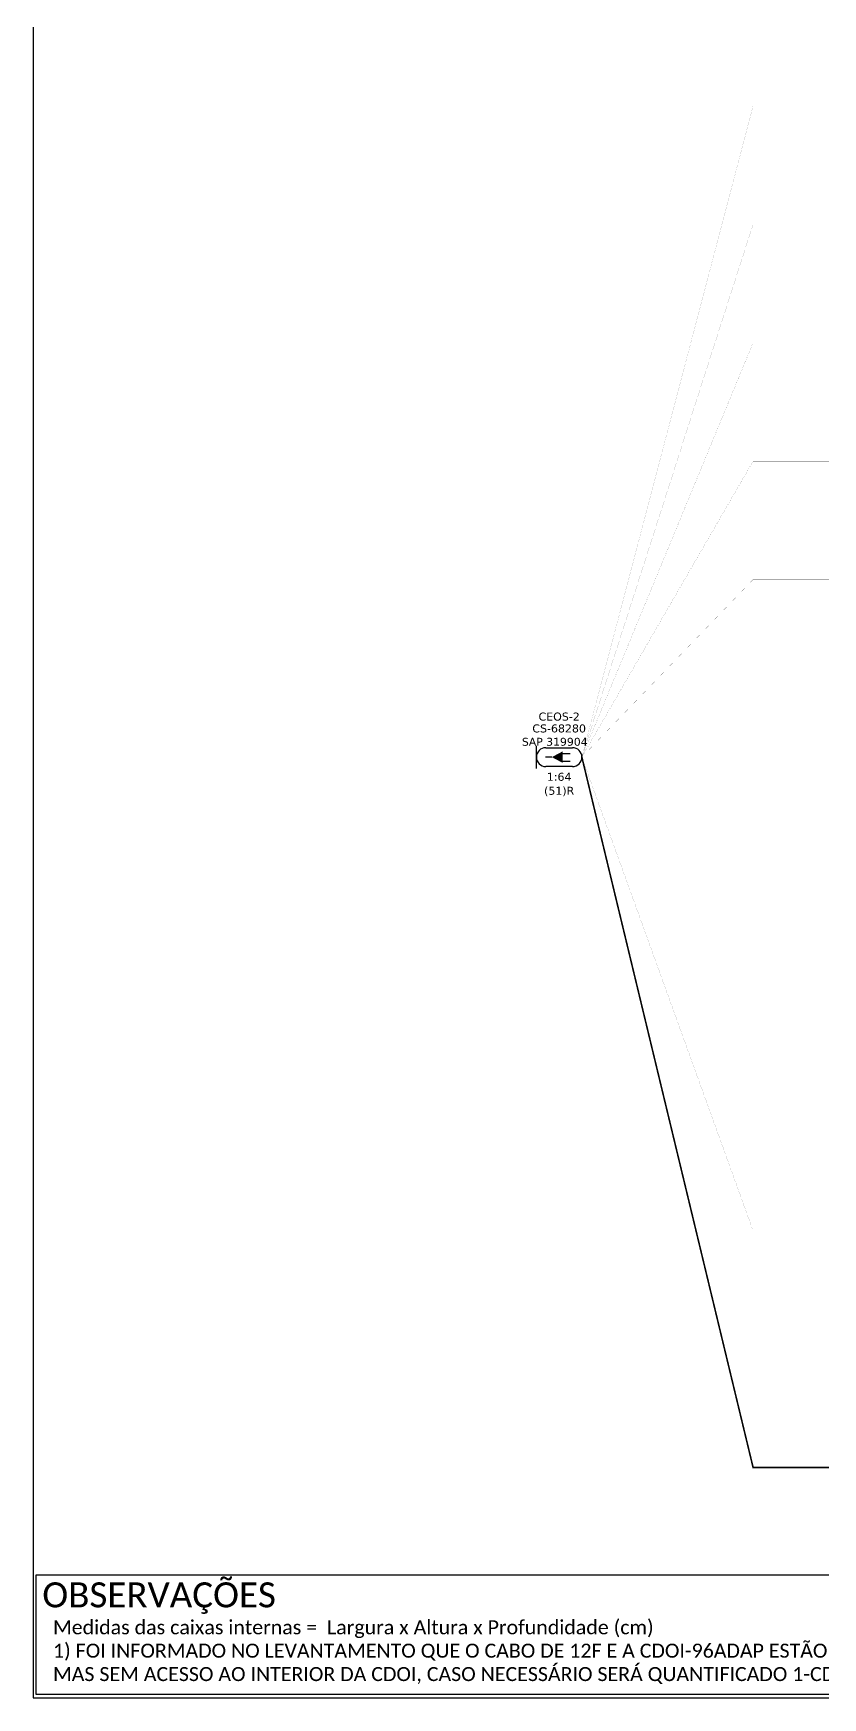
# Model space of a CAD drawing. Header units: millimetres. Extents: x 2479 to 4240, y 59 to 653.
# Drawn here: x 2478.6 to 2658.4, y 59.4 to 439 of the extents above; entities that cross this region are included whole.
import ezdxf
from ezdxf.enums import TextEntityAlignment as Align

# ---------------------------------------------------------------- set-up
doc = ezdxf.new("R2010")
doc.units = ezdxf.units.MM
doc.header["$LTSCALE"] = 0.1
doc.header["$MEASUREMENT"] = 0
doc.layers.add('20.4-CEOS', color=1, linetype='Continuous')
doc.layers.add('CD a instalar', color=1, linetype='Continuous')
doc.styles.add('siredit', font='verdana.ttf')
doc.styles.add('WMF-Calibri0', font='calibri.ttf')

# ---------------------------------------------------------------- blocks, each defined once
blk = doc.blocks.new('CEOS_UN_SC')
at = {"layer": '20.4-CEOS', "color": 0}
for p, q in [((-9.11, 2.39), (-2.39, 2.39)), ((-2.39, -2.39), (-9.11, -2.39))]:
    blk.add_line(p, q, dxfattribs=at)
for points in [[(-11.5, -2.89), (-11.5, 2.89)], [(-7.6, 0), (-9.22, 0)], [(-4.96, 0.95), (-2.92, 0.95)], [(-4.96, -1.04), (-2.92, -1.04)]]:
    blk.add_lwpolyline(points, dxfattribs=at)
blk.add_lwpolyline([(-7.6, 0, 0, 2.95, 0), (-4.83, 0, 2.95, 2.95, 0)], format="xyseb", dxfattribs=at)
for centre, start, end in [((-9.11, 0), 90, 270), ((-2.39, 0), 270, 90)]:
    blk.add_arc(centre, 2.39, start, end, dxfattribs=at)
at = {"layer": '20.4-CEOS', "color": 7, "style": 'siredit'}
for tag, height, p in [('NOME?', 2.03, (-5.75, 10.27)), ('TIPO?', 2, (-8.17, 3.89)), ('LOCAL?', 2.03, (-5.75, 7.27))]:
    blk.add_attdef(tag, text='', height=height, dxfattribs=at).set_placement(p, align=Align.MIDDLE_CENTER)
for tag, p in [('RACIO_SPLITAGEM', (-5.75, -3.97)), ('FIBRAS_RESERVA', (-5.75, -7.51))]:
    blk.add_attdef(tag, text='', height=2.03, dxfattribs=at).set_placement(p, align=Align.TOP_CENTER)

msp = doc.modelspace()

# ---------------------------------------------------------------- linework, layer by layer
for p, q in [((2479.2, 87.43), (2808.2, 87.43)), ((2479.2, 60.09), (2479.2, 87.43)), ((2808.2, 60.09), (2479.2, 60.09))]:
    msp.add_line(p, q)
msp.add_lwpolyline([(2478.56, 59.39), (3317.13, 59.39), (3317.13, 653.39), (2478.56, 653.39), (2478.56, 59.39)])
at = {"layer": 'CD a instalar', "color": 0, "linetype": 'ByBlock', "const_width": 0.018}
for points in [[(2603.56, 273.89), (2642.58, 422.39), (2714.58, 422.39)], [(2603.56, 273.89), (2642.58, 395.39), (2714.58, 395.39)], [(2603.56, 273.89), (2642.58, 368.39), (2710.75, 368.39)], [(2603.56, 273.89), (2642.58, 341.39), (2712.66, 341.39)], [(2603.56, 273.89), (2642.58, 314.39), (2712.66, 314.39)], [(2603.56, 273.89), (2642.58, 273.89), (2710.75, 273.89)]]:
    msp.add_lwpolyline(points, dxfattribs=at)
at = {"layer": 'CD a instalar', "color": 0, "linetype": 'Continuous', "const_width": 0.36}
msp.add_lwpolyline([(2603.56, 273.89), (2642.58, 111.89), (2710.75, 111.89)], dxfattribs=at)
at = {"layer": 'CD a instalar', "color": 5, "linetype": 'ByBlock', "const_width": 0.018}
msp.add_lwpolyline([(2603.56, 273.89), (2642.58, 165.89), (2710.75, 165.89)], dxfattribs=at)

# ---------------------------------------------------------------- block references
at = {"layer": '20.4-CEOS', "color": 0, "xscale": 0.8999999999999772, "yscale": 0.8999999999999985, "zscale": 0.9}
msp.add_blockref('CEOS_UN_SC', (2603.56, 273.89), dxfattribs=at).add_auto_attribs({'NOME?': 'CEOS-2', 'LOCAL?': 'CS-68280', 'TIPO?': '   SAP 319904', 'RACIO_SPLITAGEM': '1:64', 'FIBRAS_RESERVA': '(51)R'})

# ---------------------------------------------------------------- texts
at = {"color": 7, "style": 'WMF-Calibri0'}
msp.add_text('OBSERVAÇÕES', height=5.7046, dxfattribs=at).set_placement((2480.62, 79.99))
at = {"color": 7, "insert": (2483.05, 77.05), "char_height": 3.2, "width": 527.0747, "attachment_point": 1, "style": 'WMF-Calibri0'}
msp.add_mtext("Medidas das caixas internas =  Largura x Altura x Profundidade (cm)\\P{\\C1;1) FOI INFORMADO NO LEVANTAMENTO QUE O CABO DE 12F E A CDOI-96ADAP ESTÃO INSTALADOS NO LOCAL\\PMAS SEM ACESSO AO INTERIOR DA CDOI, CASO NECESSÁRIO SERÁ QUANTIFICADO 1-CDOI-64ADAP E 3-SPLITTER'S 1:4.}", dxfattribs=at)

doc.saveas('drawing.dxf')
